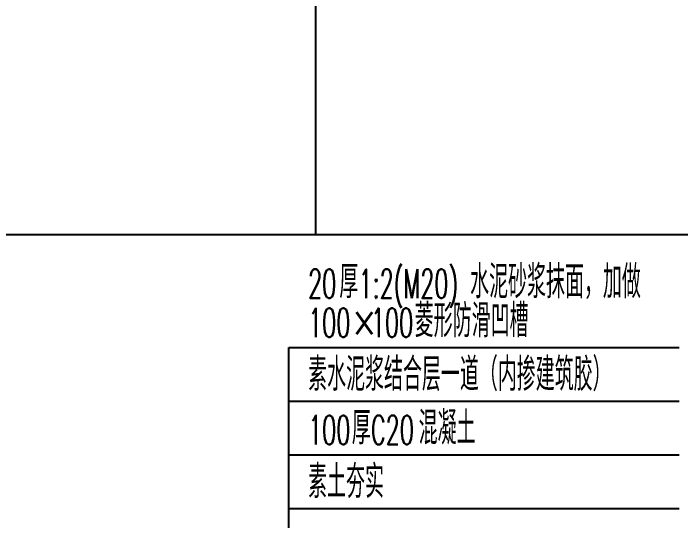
# Model space of a CAD drawing. Extents: x -1041549 to 749950, y -354245 to 17554.
# Drawn here: x 333638 to 336081, y -209334 to -207477 of the extents above; entities that cross this region are included whole.
import ezdxf

# ---------------------------------------------------------------- set-up
doc = ezdxf.new("R2010")
doc.units = 0
doc.header["$LTSCALE"] = 1000
doc.header["$MEASUREMENT"] = 0
doc.layers.add('DIM_SYMB', color=3, linetype='Continuous')
doc.layers.add('PUB_TEXT', color=7, linetype='Continuous')
doc.styles.add('_TCH_DIM', font='SIMPLEX', dxfattribs={"bigfont": 'GBCBIG'})

msp = doc.modelspace()

# ---------------------------------------------------------------- linework, layer by layer
at = {"color": 8}
for p, q in [((334744.5, -204365.5), (334744.5, -208287)), ((327596.1, -208287), (342867.8, -208287))]:
    msp.add_line(p, q, dxfattribs=at)
at = {"layer": 'DIM_SYMB'}
for p, q in [((334645.9, -209288.6), (334645.9, -208699.8)), ((334645.9, -208699.8), (336075.4, -208699.8)), ((334645.9, -208896.1), (336075.4, -208896.1)), ((334645.9, -209092.3), (336075.4, -209092.3)), ((334645.9, -210103.7), (334645.9, -209288.6)), ((334645.9, -209288.6), (336075.4, -209288.6))]:
    msp.add_line(p, q, dxfattribs=at)

# ---------------------------------------------------------------- texts
at = {"layer": 'PUB_TEXT', "color": 7, "style": '_TCH_DIM'}
for s, height, width, p in [('厚', 120.6, 0.8, (334831.4, -208519.8)), ('1:2(M20)', 106.25, 0.564706, (334901.6, -208519.8)), ('水泥砂浆抹面，加做', 120.57, 0.8, (335310.2, -208519.8)), ('20', 106.25, 0.564706, (334717.1, -208519.8)), ('菱形防滑凹槽', 120.57, 0.8, (335107.3, -208662.3)), ('100', 106.25, 0.564706, (334717.1, -208662.3)), ('×', 120.6, 0.8, (334877.1, -208662.3)), ('100', 106.25, 0.564706, (334947.3, -208662.3)), ('素水泥浆结合层一道（内掺建筑胶）', 120.567, 0.8, (334717.1, -208858.6)), ('厚', 120.6, 0.8, (334877.1, -209054.8)), ('混凝土', 120.57, 0.8, (335121.6, -209054.8)), ('100', 106.25, 0.564706, (334717.1, -209054.8)), ('C20', 106.25, 0.564706, (334947.3, -209054.8)), ('素土夯实', 120.57, 0.8, (334717.1, -209251.1))]:
    msp.add_text(s, height=height, dxfattribs=dict(at, width=width)).set_placement(p)

doc.saveas('drawing.dxf')
